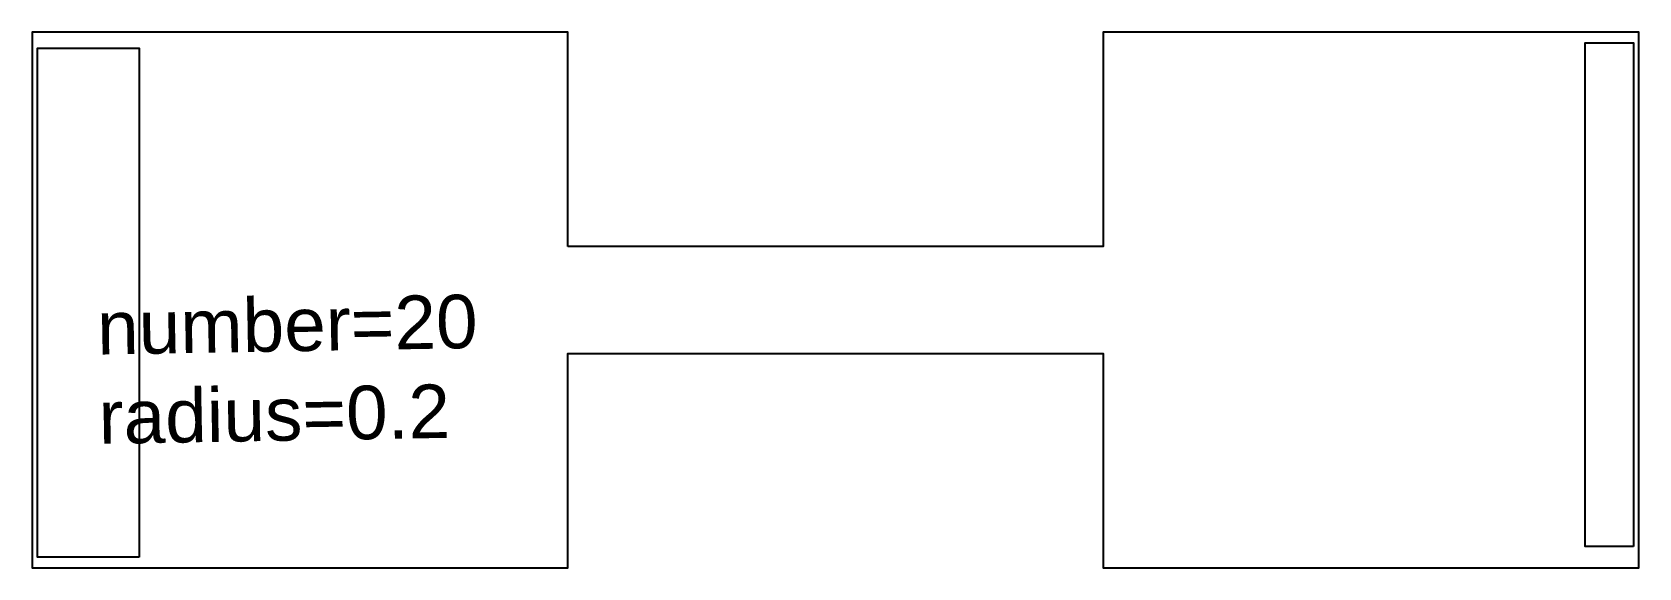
# Model space of a CAD drawing. Header units: metres. Extents: x 0 to 30, y 0 to 10.
import ezdxf

# ---------------------------------------------------------------- set-up
doc = ezdxf.new("R2010")
doc.units = ezdxf.units.M
for name, color, linetype, lineweight in [('jps-distributions', 6, 'Continuous', 25), ('jps-exits', 30, 'Continuous', 25), ('walkablearea', 5, 'Continuous', 25)]:
    doc.layers.add(name, color=color, linetype=linetype, lineweight=lineweight)
doc.layers.add('jps-parameters', color=18, linetype='Continuous', lineweight=25, true_color=0x000000)
doc.styles.add('textstyle3', font='Arial.ttf')

msp = doc.modelspace()

# ---------------------------------------------------------------- linework, layer by layer
at = {"layer": 'jps-distributions', "flags": 128}
msp.add_lwpolyline([(2, 0.2), (0.1, 0.2), (0.1, 9.7), (2, 9.7)], close=True, dxfattribs=at)
at = {"layer": 'jps-exits', "flags": 128}
msp.add_lwpolyline([(29.9, 0.4), (29, 0.4), (29, 9.8), (29.9, 9.8)], close=True, dxfattribs=at)
at = {"layer": 'walkablearea', "flags": 128}
msp.add_lwpolyline([(10, 6), (10, 10), (0, 10), (0, 0), (10, 0), (10, 4), (20, 4), (20, 0), (30, 0), (30, 10), (20, 10), (20, 6)], close=True, dxfattribs=at)

# ---------------------------------------------------------------- texts
at = {"layer": 'jps-parameters', "insert": (1.203, 4.98), "char_height": 1, "attachment_point": 1, "rotation": 1, "style": 'textstyle3'}
msp.add_mtext('number=20\\Pradius=0.2', dxfattribs=at)

doc.saveas('drawing.dxf')
